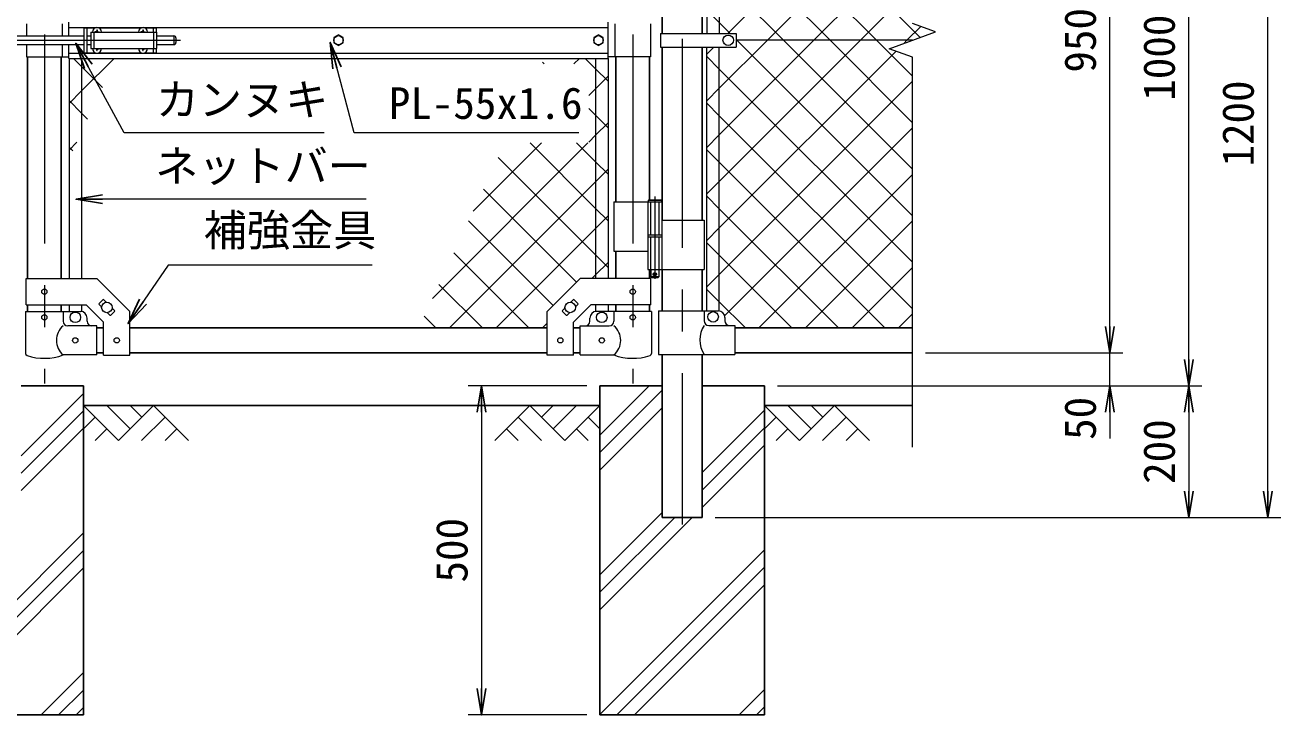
# Model space of a CAD drawing. Units: millimetres, scale not verified. Extents: x -4200 to 4200, y -2970 to 2970.
# Drawn here: x -2583 to -674, y -1039 to 9 of the extents above; entities that cross this region are included whole.
import ezdxf
from ezdxf.enums import TextEntityAlignment as Align

# ---------------------------------------------------------------- set-up
doc = ezdxf.new("R2010")
doc.units = ezdxf.units.MM
doc.header["$LTSCALE"] = 10
doc.linetypes.add('DASHED', pattern=[7.5, 6, -1.5])
doc.linetypes.add('USER1', pattern=[50.8, 31.75, -6.35, 6.35, -6.35])
for name, color, linetype, lineweight in [('0-1_D-BMK', 2, 'USER1', 13), ('0-2_D-STR1', 1, 'Continuous', 25), ('0-3_D-STR3', 3, 'Continuous', 13), ('0-4_D-DCR-HCH', 7, 'Continuous', 13), ('0-5_D-BGD', 7, 'Continuous', 25), ('0-6_D-STR4', 7, 'Continuous', 25), ('0-7_D-STR-DIM', 7, 'Continuous', 13), ('0-A_D-STR-TXT', 7, 'Continuous', 13), ('0-B_D-STR2', 7, 'Continuous', 13)]:
    doc.layers.add(name, color=color, linetype=linetype, lineweight=lineweight)
doc.layers.add('0-8_0', color=7, linetype='Continuous')
doc.styles.add('ＭＳ ゴシック', font='')
doc.styles.get('ＭＳ ゴシック').set_extended_font_data('MS Gothic')

# ---------------------------------------------------------------- blocks, each defined once
blk = doc.blocks.new('_Open')
at = {"layer": '0-8_0'}
blk.add_line((-10, 1.667), (0, 0), dxfattribs=at)
blk.add_lwpolyline([(-10, -1.667), (0, 0), (-10, 0)], dxfattribs=at)

msp = doc.modelspace()

# ---------------------------------------------------------------- linework, layer by layer
at = {"layer": '0-1_D-BMK'}
for p, q in [((-2553.4, 503.1), (-2553.4, -535.29)), ((-1659.2, 503.1), (-1659.2, -535.29)), ((-1584.05, 496.61), (-1584.05, -749.21)), ((-2664.09, -13.63), (-2344.09, -13.63)), ((-1625.64, -251.21), (-1625.64, -376.1)), ((-1629.26, -369.13), (-1622.01, -369.13))]:
    msp.add_line(p, q, dxfattribs=at)
at = {"layer": '0-2_D-STR1'}
for p, q in [((-1614.3, 203.87), (-1614.3, -3.13)), ((-1553.8, 203.87), (-1553.8, -3.13)), ((-1614.3, -24.13), (-1614.3, -287.13)), ((-1553.8, -24.13), (-1553.8, -287.13)), ((-2578.8, -38.63), (-2578.8, -375.58)), ((-2528, -38.63), (-2528, -375.58)), ((-1684.6, -38.63), (-1684.6, -259.13)), ((-1633.8, -38.63), (-1633.8, -256.13)), ((-1684.6, -334.13), (-1684.6, -375.58)), ((-1633.8, -362.13), (-1633.8, -375.58)), ((-1614.3, -362.13), (-1614.3, -424.93)), ((-1553.8, -362.13), (-1553.8, -424.93)), ((-2578.8, -415.58), (-2578.8, -425.63)), ((-2528, -415.58), (-2528, -425.63)), ((-1684.6, -415.58), (-1684.6, -425.63)), ((-1633.8, -415.58), (-1633.8, -425.63)), ((-2473.4, -450.63), (-2463.4, -450.63)), ((-2423.4, -450.63), (-1789.2, -450.63)), ((-1749.2, -450.63), (-1739.2, -450.63)), ((-1504.05, -450.63), (-1234.05, -450.63)), ((-2473.4, -488.63), (-2463.4, -488.63)), ((-2423.4, -488.63), (-1789.2, -488.63)), ((-1749.2, -488.63), (-1739.2, -488.63)), ((-1614.3, -490.93), (-1614.3, -738.63)), ((-1553.8, -490.93), (-1553.8, -738.63)), ((-1504.05, -488.63), (-1234.05, -488.63)), ((-1614.3, -738.63), (-1553.8, -738.63))]:
    msp.add_line(p, q, dxfattribs=at)
at = {"layer": '0-3_D-STR3'}
for p, q in [((-1546.55, 399.07), (-1546.55, -3.13)), ((-1527.55, 399.07), (-1527.55, -3.13)), ((-2580.4, 11.37), (-2580.4, -7.13)), ((-2526.4, 11.37), (-2526.4, -7.13)), ((-2516.3, -7.13), (-2516.3, 13.87)), ((-2516.3, 5.87), (-1696.3, 5.87)), ((-2493.4, 5.37), (-2493.4, -32.63)), ((-2493.4, 5.37), (-2475.99, 5.37)), ((-2488.9, 5.37), (-2488.9, -32.63)), ((-2473.79, 2.02), (-2473.81, 0.72)), ((-2473.79, 2.02), (-2473, 2.02)), ((-2473, 2.02), (-2472.98, 0.72)), ((-2470.8, 5.37), (-2405.99, 5.37)), ((-2403.79, 2.02), (-2403.81, 0.72)), ((-2403.79, 2.02), (-2403, 2.02)), ((-2403, 2.02), (-2402.98, 0.72)), ((-2400.8, 5.37), (-2383.4, 5.37)), ((-2387.9, 5.37), (-2387.9, -1.13)), ((-2383.4, 5.37), (-2383.4, -1.13)), ((-1696.3, -41.13), (-1696.3, 13.87)), ((-1686.2, 11.37), (-1686.2, -38.63)), ((-1632.2, 11.37), (-1632.2, -38.63)), ((-2616.75, -7.13), (-2493.4, -7.13)), ((-2488.9, -7.13), (-2482.9, -7.13)), ((-2482.9, -1.13), (-2482.9, -26.13)), ((-2482.9, -1.13), (-2382.9, -1.13)), ((-2475.25, -0.72), (-2476.55, -0.74)), ((-2476.55, -0.74), (-2476.55, -1.13)), ((-2405.25, -0.72), (-2406.55, -0.74)), ((-2406.55, -0.74), (-2406.55, -1.13)), ((-2401.54, -0.72), (-2400.25, -0.74)), ((-2400.25, -0.74), (-2400.25, -1.13)), ((-2382.9, -1.13), (-2382.9, -26.13)), ((-2382.9, -7.13), (-2356.4, -7.13)), ((-2356.4, -7.13), (-2356.4, -20.13)), ((-2353.4, -10.13), (-2353.4, -17.13)), ((-1616.85, -3.13), (-1616.85, -24.13)), ((-1616.85, -3.13), (-1502.05, -3.13)), ((-1502.05, -3.13), (-1502.05, -24.13)), ((-1234.05, -13.63), (-1502.05, -13.63)), ((-2616.75, -20.13), (-2493.4, -20.13)), ((-2580.4, -20.13), (-2580.4, -38.63)), ((-2526.4, -20.13), (-2526.4, -38.63)), ((-2516.3, -41.13), (-2516.3, -20.13)), ((-2516.3, -33.13), (-1696.3, -33.13)), ((-2493.4, -32.63), (-2475.99, -32.63)), ((-2488.9, -20.13), (-2482.9, -20.13)), ((-2482.9, -26.13), (-2382.9, -26.13)), ((-2476.55, -26.53), (-2476.55, -26.13)), ((-2475.25, -26.55), (-2476.55, -26.53)), ((-2473.79, -29.28), (-2473.81, -27.99)), ((-2473.79, -29.28), (-2473, -29.28)), ((-2473, -29.28), (-2472.98, -27.99)), ((-2471.54, -26.55), (-2470.25, -26.53)), ((-2470.8, -32.63), (-2405.99, -32.63)), ((-2470.25, -26.53), (-2470.25, -26.13)), ((-2406.55, -26.53), (-2406.55, -26.13)), ((-2405.25, -26.55), (-2406.55, -26.53)), ((-2403.79, -29.28), (-2403.81, -27.99)), ((-2403.79, -29.28), (-2403, -29.28)), ((-2403, -29.28), (-2402.98, -27.99)), ((-2401.54, -26.55), (-2400.25, -26.53)), ((-2400.8, -32.63), (-2383.4, -32.63)), ((-2400.25, -26.53), (-2400.25, -26.13)), ((-2387.9, -26.13), (-2387.9, -32.63)), ((-2383.4, -26.13), (-2383.4, -32.63)), ((-2382.9, -20.13), (-2356.4, -20.13)), ((-1616.85, -24.13), (-1502.05, -24.13)), ((-1546.55, -424.93), (-1546.55, -24.13)), ((-1527.55, -424.93), (-1527.55, -24.13)), ((-2580.4, -38.63), (-2516.3, -38.63)), ((-2516.3, -41.13), (-1696.3, -41.13)), ((-2515.9, -41.13), (-2515.9, -375.58)), ((-2496.9, -41.13), (-2496.9, -375.58)), ((-1715.7, -41.13), (-1715.7, -375.58)), ((-1696.7, -41.13), (-1696.7, -375.58)), ((-1632.2, -38.63), (-1696.3, -38.63)), ((-1687.75, -259.13), (-1687.75, -334.13)), ((-1687.75, -259.13), (-1614.84, -259.13)), ((-1636.44, -259.13), (-1636.44, -309.13)), ((-1615.64, -257.13), (-1635.64, -257.13)), ((-1634.64, -256.13), (-1616.64, -256.13)), ((-1615.64, -257.13), (-1616.64, -256.13)), ((-1615.64, -257.13), (-1615.64, -259.13)), ((-1614.84, -259.13), (-1614.84, -309.13)), ((-1614.84, -287.13), (-1550.5, -287.13)), ((-1550.5, -287.13), (-1550.5, -362.13)), ((-1636.44, -309.13), (-1614.84, -309.13)), ((-1636.44, -312.13), (-1614.84, -312.13)), ((-1636.44, -312.13), (-1636.44, -362.13)), ((-1636.14, -309.13), (-1636.14, -312.13)), ((-1636.14, -312.13), (-1615.14, -312.13)), ((-1615.14, -309.13), (-1615.14, -312.13)), ((-1614.84, -312.13), (-1614.84, -362.13)), ((-1687.75, -334.13), (-1636.55, -334.13)), ((-1636.44, -362.13), (-1550.5, -362.13)), ((-1631.64, -362.13), (-1631.64, -373.13)), ((-2581.1, -415.58), (-2581.1, -375.58)), ((-1630.64, -374.13), (-1631.64, -373.13)), ((-1631.5, -415.58), (-1631.5, -375.58)), ((-1630.64, -374.13), (-1620.64, -374.13)), ((-1620.64, -374.13), (-1619.64, -373.13)), ((-2581.1, -415.58), (-2489.96, -415.58)), ((-2515.9, -415.58), (-2515.9, -425.63)), ((-2496.9, -415.58), (-2496.9, -425.63)), ((-2489.96, -415.58), (-2463.4, -442.15)), ((-2470.06, -413.57), (-2464.41, -407.92)), ((-2470.06, -414.99), (-2466.35, -418.7)), ((-2462.99, -407.92), (-2459.28, -411.63)), ((-1749.6, -407.92), (-1753.32, -411.63)), ((-1722.63, -415.58), (-1749.2, -442.15)), ((-1742.53, -413.57), (-1748.19, -407.92)), ((-1742.53, -414.99), (-1746.24, -418.7)), ((-1631.5, -415.58), (-1722.63, -415.58)), ((-1715.7, -415.58), (-1715.7, -425.63)), ((-1696.7, -415.58), (-1696.7, -425.63)), ((-2581.95, -425.63), (-2524.85, -425.63)), ((-2581.95, -425.63), (-2581.95, -489.33)), ((-2524.85, -425.63), (-2524.85, -440.63)), ((-2524.85, -425.63), (-2498.4, -425.63)), ((-2488.4, -440.63), (-2488.4, -435.63)), ((-2457.52, -427.53), (-2453.8, -431.25)), ((-2452.39, -431.25), (-2446.73, -425.59)), ((-2450.44, -420.46), (-2446.73, -424.18)), ((-2423.4, -491.83), (-2423.4, -425.58)), ((-1789.2, -491.83), (-1789.2, -425.58)), ((-1762.15, -420.46), (-1765.86, -424.18)), ((-1760.21, -431.25), (-1765.86, -425.59)), ((-1755.08, -427.53), (-1758.79, -431.25)), ((-1724.2, -440.63), (-1724.2, -435.63)), ((-1687.75, -425.63), (-1714.2, -425.63)), ((-1630.65, -425.63), (-1687.75, -425.63)), ((-1687.75, -425.63), (-1687.75, -440.63)), ((-1630.65, -425.63), (-1630.65, -489.33)), ((-1619.75, -424.93), (-1529.05, -424.93)), ((-1619.75, -424.93), (-1619.75, -490.93)), ((-1550.65, -424.93), (-1550.65, -439.93)), ((-1519.05, -434.93), (-1519.05, -439.93)), ((-2473.4, -447.63), (-2517.85, -447.63)), ((-2473.4, -491.63), (-2473.4, -447.63)), ((-2463.4, -491.83), (-2463.4, -442.15)), ((-1749.2, -491.83), (-1749.2, -442.15)), ((-1739.2, -447.63), (-1694.75, -447.63)), ((-1739.2, -491.63), (-1739.2, -447.63)), ((-1543.65, -446.93), (-1504.05, -446.93)), ((-1504.05, -446.93), (-1504.05, -490.93)), ((-2473.4, -491.63), (-2524.85, -491.63)), ((-2463.4, -491.83), (-2423.4, -491.83)), ((-1749.2, -491.83), (-1789.2, -491.83)), ((-1739.2, -491.63), (-1687.75, -491.63)), ((-1619.75, -490.93), (-1504.05, -490.93))]:
    msp.add_line(p, q, dxfattribs=at)
at = {"layer": '0-3_D-STR3', "linetype": 'DASHED'}
for p, q in [((-2478.4, -1.13), (-2478.4, -26.13)), ((-2387.4, -1.13), (-2387.4, -26.13)), ((-1631.94, -259.13), (-1631.94, -309.13)), ((-1619.34, -259.13), (-1619.34, -309.13)), ((-1631.94, -312.13), (-1631.94, -362.13)), ((-1619.34, -312.13), (-1619.34, -362.13))]:
    msp.add_line(p, q, dxfattribs=at)
at = {"layer": '0-3_D-STR3'}
for points in [[(-2471.54, -0.72), (-2470.25, -0.74), (-2470.25, -1.13)], [(-1634.64, -256.13), (-1635.64, -257.13), (-1635.64, -259.13)], [(-1619.64, -362.13), (-1619.64, -373.13), (-1631.64, -373.13)], [(-2581.1, -375.58), (-2473.4, -375.58), (-2423.4, -425.58)], [(-1631.5, -375.58), (-1739.2, -375.58), (-1789.2, -425.58)]]:
    msp.add_lwpolyline(points, dxfattribs=at)
for points in [[(-2106.3, -5.53), (-2113.31, -9.58), (-2113.31, -17.68), (-2106.3, -21.73), (-2099.28, -17.68), (-2099.28, -9.58)], [(-1711.3, -5.53), (-1718.31, -9.58), (-1718.31, -17.68), (-1711.3, -21.73), (-1704.28, -17.68), (-1704.28, -9.58)]]:
    msp.add_lwpolyline(points, close=True, dxfattribs=at)
for centre, radius in [((-2106.3, -13.63), 7.03), ((-1711.3, -13.63), 7.03), ((-1514.05, -13.63), 8), ((-1625.64, -369.13), 2.5), ((-2553.4, -395.58), 4), ((-1659.2, -395.58), 4), ((-2458.4, -419.58), 8), ((-1754.2, -419.58), 8), ((-2553.4, -434.63), 4), ((-2506.4, -434.63), 8), ((-1706.2, -434.63), 8), ((-1659.2, -434.63), 4), ((-1537.05, -433.93), 8), ((-2506.4, -469.63), 4), ((-2443.4, -469.58), 4), ((-1769.2, -469.58), 4), ((-1706.2, -469.63), 4)]:
    msp.add_circle(centre, radius, dxfattribs=at)
for centre, radius, start, end in [((-2473.4, -1.13), 7, 0, 180), ((-2475.3, 0.77), 1.49, 270, 0), ((-2471.49, 0.77), 1.49, 180, 270), ((-2403.4, -1.13), 7, 0, 180), ((-2405.3, 0.77), 1.49, 270, 0), ((-2401.49, 0.77), 1.49, 180, 270), ((-2356.4, -10.13), 3, 0, 90), ((-2356.4, -17.13), 3, 270, 0), ((-2473.4, -26.13), 7, 180, 0), ((-2475.3, -28.04), 1.49, 0, 90), ((-2471.49, -28.04), 1.49, 90, 180), ((-2403.4, -26.13), 7, 180, 0), ((-2405.3, -28.04), 1.49, 0, 90), ((-2401.49, -28.04), 1.49, 90, 180), ((-2469.36, -414.28), 1, 135, 225), ((-2463.7, -408.62), 1, 45, 135), ((-1748.89, -408.62), 1, 45, 135), ((-1743.24, -414.28), 1, 315, 45), ((-2498.4, -435.63), 10, 0, 90), ((-2453.09, -430.54), 1, 225, 315), ((-2447.44, -424.89), 1, 315, 45), ((-1765.16, -424.89), 1, 135, 225), ((-1759.5, -430.54), 1, 225, 315), ((-1714.2, -435.63), 10, 90, 180), ((-1529.05, -434.93), 10, 0, 90), ((-2506.65, -469.63), 28.55, 129.59418, 230.40582), ((-2517.85, -440.63), 7, 180, 270), ((-2481.4, -440.63), 7, 180, 270), ((-1731.2, -440.63), 7, 270, 0), ((-1694.75, -440.63), 7, 270, 0), ((-1705.94, -469.63), 28.55, 309.59418, 50.40582), ((-1516.43, -468.93), 40.68, 147.25964, 212.74036), ((-1543.65, -439.93), 7, 180, 270), ((-1512.05, -439.93), 7, 180, 270), ((-2578.65, -489.33), 3.3, 180, 250.77949), ((-2553.4, -416.9), 80, 250.77949, 290.9084), ((-1659.2, -416.9), 80, 249.0916, 289.22051), ((-1633.95, -489.33), 3.3, 289.22051, 0)]:
    msp.add_arc(centre, radius, start, end, dxfattribs=at)
at = {"layer": '0-4_D-DCR-HCH'}
for p, q in [((-2588.8, -644.9), (-2494.05, -550.15)), ((-1709.05, -613.67), (-1634, -538.63)), ((-1709.05, -640.19), (-1614.3, -545.44)), ((-2440.83, -621.84), (-2494.05, -568.63)), ((-2423.1, -604.11), (-2458.57, -568.63)), ((-2387.62, -568.63), (-2440.83, -621.84)), ((-2405.27, -586.46), (-2423.1, -568.63)), ((-2387.62, -568.63), (-2334.41, -621.84)), ((-1815.47, -568.63), (-1868.68, -621.84)), ((-1815.47, -568.63), (-1762.26, -621.84)), ((-1797.73, -586.37), (-1780, -568.63)), ((-1780, -604.11), (-1744.52, -568.63)), ((-1762.26, -621.84), (-1709.05, -568.63)), ((-1709.05, -666.71), (-1614.3, -571.96)), ((-1405.83, -621.84), (-1459.05, -568.63)), ((-1388.1, -604.11), (-1423.57, -568.63)), ((-1352.62, -568.63), (-1405.83, -621.84)), ((-1370.27, -586.46), (-1388.1, -568.63)), ((-1352.62, -568.63), (-1299.41, -621.84)), ((-2588.8, -671.41), (-2494.05, -576.66)), ((-2476.31, -586.37), (-2494.05, -604.03)), ((-2369.88, -586.37), (-2405.52, -621.84)), ((-1833.21, -586.37), (-1797.57, -621.84)), ((-1726.78, -586.37), (-1709.05, -604.03)), ((-1553.8, -670.56), (-1459.05, -575.81)), ((-1441.31, -586.37), (-1459.05, -604.03)), ((-1334.88, -586.37), (-1370.52, -621.84)), ((-2588.8, -697.93), (-2494.05, -603.18)), ((-2458.57, -604.11), (-2476.39, -621.84)), ((-2352.15, -604.11), (-2369.97, -621.84)), ((-1850.94, -604.11), (-1833.13, -621.84)), ((-1744.52, -604.11), (-1726.7, -621.84)), ((-1553.8, -697.07), (-1459.05, -602.32)), ((-1423.57, -604.11), (-1441.39, -621.84)), ((-1317.15, -604.11), (-1334.97, -621.84)), ((-1553.8, -723.59), (-1459.05, -628.84)), ((-1709.05, -825.81), (-1614.3, -731.06)), ((-1709.05, -878.84), (-1568.84, -738.63)), ((-1709.05, -852.32), (-1595.36, -738.63)), ((-2744.05, -1012.28), (-2494.05, -762.28)), ((-2743.88, -1038.63), (-2494.05, -788.79)), ((-1709.05, -1037.94), (-1459.05, -787.94)), ((-2717.37, -1038.63), (-2494.05, -815.31)), ((-1683.22, -1038.63), (-1459.05, -814.45)), ((-1656.71, -1038.63), (-1459.05, -840.97)), ((-2558.27, -1038.63), (-2494.05, -974.41)), ((-2531.75, -1038.63), (-2494.05, -1000.93)), ((-1497.61, -1038.63), (-1459.05, -1000.07)), ((-2505.24, -1038.63), (-2494.05, -1027.44)), ((-1471.09, -1038.63), (-1459.05, -1026.59))]:
    msp.add_line(p, q, dxfattribs=at)
at = {"layer": '0-5_D-BGD'}
for p, q in [((-2494.05, -568.63), (-1709.05, -568.63)), ((-1459.05, -568.63), (-1234.05, -568.63))]:
    msp.add_line(p, q, dxfattribs=at)
at = {"layer": '0-6_D-STR4'}
for p, q in [((-2588.8, -538.63), (-2494.05, -538.63)), ((-2494.05, -538.63), (-2494.05, -1038.63)), ((-1709.05, -538.63), (-1709.05, -1038.63)), ((-1614.3, -538.63), (-1709.05, -538.63)), ((-1459.05, -538.63), (-1553.8, -538.63)), ((-1459.05, -538.63), (-1459.05, -1038.63)), ((-2744.05, -1038.63), (-2494.05, -1038.63)), ((-1709.05, -1038.63), (-1459.05, -1038.63))]:
    msp.add_line(p, q, dxfattribs=at)
at = {"layer": '0-7_D-STR-DIM'}
for p, q in [((-934.05, -448.63), (-934.05, 421.37)), ((-814.05, -498.63), (-814.05, 421.37)), ((-694.05, -698.63), (-694.05, 421.37)), ((-1198.81, -0.81), (-1234.05, 12.02)), ((-1269.28, -26.46), (-1198.81, -0.81)), ((-1234.05, -39.28), (-1269.28, -26.46)), ((-1234.05, -631.63), (-1234.05, -39.28)), ((-934.05, -448.63), (-934.05, -408.63)), ((-1214.05, -488.63), (-914.05, -488.63)), ((-1214.05, -488.63), (-914.05, -488.63)), ((-934.05, -538.63), (-934.05, -488.63)), ((-1729.05, -538.63), (-1909.05, -538.63)), ((-1439.05, -538.63), (-914.05, -538.63)), ((-1439.05, -538.63), (-794.05, -538.63)), ((-1439.05, -538.63), (-794.05, -538.63)), ((-1889.05, -578.63), (-1889.05, -998.63)), ((-934.05, -578.63), (-934.05, -618.63)), ((-814.05, -578.63), (-814.05, -698.63)), ((-1533.8, -738.63), (-674.05, -738.63)), ((-1533.8, -738.63), (-794.05, -738.63)), ((-1729.05, -1038.63), (-1909.05, -1038.63))]:
    msp.add_line(p, q, dxfattribs=at)
at = {"layer": '0-A_D-STR-TXT'}
msp.add_line((-2064.55, -255.1), (-2503.14, -255.1), dxfattribs=at)
for points in [[(-1741.11, -154.32), (-2082.39, -154.32), (-2118.49, -18.74)], [(-2128.03, -154.32), (-2432, -154.32), (-2504.81, -19.92)], [(-2055.16, -355.22), (-2365.22, -355.22), (-2424.93, -442.36)]]:
    msp.add_lwpolyline(points, dxfattribs=at)
at = {"layer": '0-B_D-STR2'}
for p, q in [((-1514.76, -3.13), (-1234.05, 277.58)), ((-1288.59, -13.63), (-1527.55, 225.32)), ((-1454.55, -13.63), (-1234.05, 206.87)), ((-1359.3, -13.63), (-1527.55, 154.61)), ((-1383.84, -13.63), (-1234.05, 136.16)), ((-1430.01, -13.63), (-1527.55, 83.9)), ((-1313.13, -13.63), (-1234.05, 65.45)), ((-1527.55, -86.63), (-1454.55, -13.63)), ((-1527.55, -157.34), (-1383.84, -13.63)), ((-1527.55, -228.05), (-1313.13, -13.63)), ((-1234.05, -209.6), (-1430.01, -13.63)), ((-1234.05, -138.89), (-1359.3, -13.63)), ((-1234.05, -68.18), (-1288.59, -13.63)), ((-1546.55, -34.92), (-1535.76, -24.13)), ((-1793.75, -49.54), (-1796.27, -47.02)), ((-1748.69, -49.54), (-1740.28, -41.13)), ((-1527.55, -57.52), (-1546.55, -38.52)), ((-1715.7, -87.26), (-1696.7, -68.26)), ((-1234.05, -351.02), (-1527.55, -57.52)), ((-1726.07, -97.63), (-1715.7, -87.26)), ((-1546.55, -105.63), (-1527.55, -86.63)), ((-1527.55, -128.23), (-1546.55, -109.23)), ((-1234.05, -421.73), (-1527.55, -128.23)), ((-1715.7, -157.97), (-1696.7, -138.97)), ((-1519.49, -432.12), (-1234.05, -146.68)), ((-2515.9, -180.36), (-2504.17, -168.64)), ((-1963.61, -405.89), (-1727.26, -169.54)), ((-1901.82, -273.39), (-1797.97, -169.54)), ((-1715.7, -269.02), (-1815.17, -169.54)), ((-1715.7, -198.31), (-1744.46, -169.54)), ((-1726.07, -168.35), (-1715.7, -157.97)), ((-1546.55, -176.34), (-1527.55, -157.34)), ((-2510.22, -181.6), (-2515.9, -175.92)), ((-1527.55, -198.94), (-1546.55, -179.94)), ((-1696.7, -217.31), (-1715.7, -198.31)), ((-1715.7, -228.69), (-1696.7, -209.69)), ((-1275.86, -450.63), (-1527.55, -198.94)), ((-1937.64, -450.63), (-1715.7, -228.69)), ((-1546.55, -247.05), (-1527.55, -228.05)), ((-1467.29, -450.63), (-1234.05, -217.39)), ((-1744.87, -381.26), (-1886.22, -239.92)), ((-1527.55, -269.65), (-1546.55, -250.65)), ((-1696.7, -288.02), (-1715.7, -269.02)), ((-1715.7, -299.4), (-1696.7, -280.4)), ((-1346.57, -450.63), (-1527.55, -269.65)), ((-1780.23, -416.62), (-1908.7, -288.14)), ((-1866.93, -450.63), (-1715.7, -299.4)), ((-1396.58, -450.63), (-1234.05, -288.1)), ((-1527.55, -340.37), (-1546.55, -321.37)), ((-1816.92, -450.63), (-1931.19, -336.37)), ((-1417.28, -450.63), (-1527.55, -340.37)), ((-1325.87, -450.63), (-1234.05, -358.81)), ((-1887.63, -450.63), (-1953.68, -384.59)), ((-1527.55, -411.08), (-1546.55, -392.08)), ((-1487.99, -450.63), (-1527.55, -411.08)), ((-1958.34, -450.63), (-1976.16, -432.81)), ((-1255.16, -450.63), (-1234.05, -429.52)), ((-1796.22, -450.63), (-1789.2, -443.61))]:
    msp.add_line(p, q, dxfattribs=at)
for points in [[(-1222.2, -9.32), (-1527.55, 296.03), (-1546.55, 315.03)], [(-1511.23, -3.13), (-1527.55, 13.19), (-1546.55, 32.19)], [(-1247.21, -18.43), (-1242.42, -13.63), (-1221.38, 7.41)], [(-1234.05, -280.31), (-1500.73, -13.63), (-1502.05, -12.31)], [(-1546.55, -317.76), (-1527.55, -298.76), (-1258.99, -30.2)], [(-2515.9, -109.65), (-2496.9, -90.65), (-2447.38, -41.13)], [(-2465.25, -85.15), (-2496.9, -53.5), (-2509.27, -41.13)], [(-1696.7, -75.89), (-1715.7, -56.89), (-1731.45, -41.13)], [(-1546.55, -388.47), (-1527.55, -369.47), (-1234.05, -75.97)], [(-2487.73, -133.38), (-2496.9, -124.21), (-2515.9, -105.21)], [(-1696.7, -146.6), (-1715.7, -127.6), (-1726.07, -117.22)], [(-1696.7, -358.73), (-1715.7, -339.73), (-1863.73, -191.7)], [(-1721.17, -375.58), (-1715.7, -370.11), (-1696.7, -351.11)]]:
    msp.add_lwpolyline(points, dxfattribs=at)

# ---------------------------------------------------------------- block references
at = {"layer": '0-7_D-STR-DIM', "xscale": 4, "yscale": 4}
for p, rotation in [((-934.05, -488.63), 270), ((-934.05, -488.63), 270), ((-814.05, -538.63), 270), ((-1889.05, -538.63), 90), ((-934.05, -538.63), 90), ((-814.05, -538.63), 90), ((-814.05, -738.63), 270), ((-694.05, -738.63), 270), ((-1889.05, -1038.63), 270)]:
    msp.add_blockref('_Open', p, dxfattribs=dict(at, rotation=rotation))
at = {"layer": '0-A_D-STR-TXT', "xscale": 4, "yscale": 4}
for p, rotation in [((-2505.76, -18.16), 118.44451), ((-2119.01, -16.81), 104.91069), ((-2505.14, -255.1), 180), ((-2426.06, -444.01), 235.58239)]:
    msp.add_blockref('_Open', p, dxfattribs=dict(at, rotation=rotation))

# ---------------------------------------------------------------- texts
at = {"layer": '0-7_D-STR-DIM', "style": 'ＭＳ ゴシック'}
for s, p in [('950', (-940.79, -62.76)), ('1000', (-820.79, -105.53)), ('1200', (-700.79, -205.53)), ('50', (-940.79, -620.83)), ('200', (-820.79, -687.63)), ('500', (-1895.79, -837.51))]:
    msp.add_text(s, height=48.09, rotation=90, dxfattribs=at).set_placement(p, align=Align.BOTTOM_LEFT)
at = {"layer": '0-A_D-STR-TXT', "style": 'ＭＳ ゴシック'}
for s, p in [('カンヌキ', (-2384.12, -142.24)), ('PL-55x1.6', (-2029.94, -147.57)), ('ネットバー', (-2385.11, -243.15)), ('補強金具', (-2311.25, -340.6))]:
    msp.add_text(s, height=48.09, dxfattribs=at).set_placement(p, align=Align.BOTTOM_LEFT)

doc.saveas('drawing.dxf')
